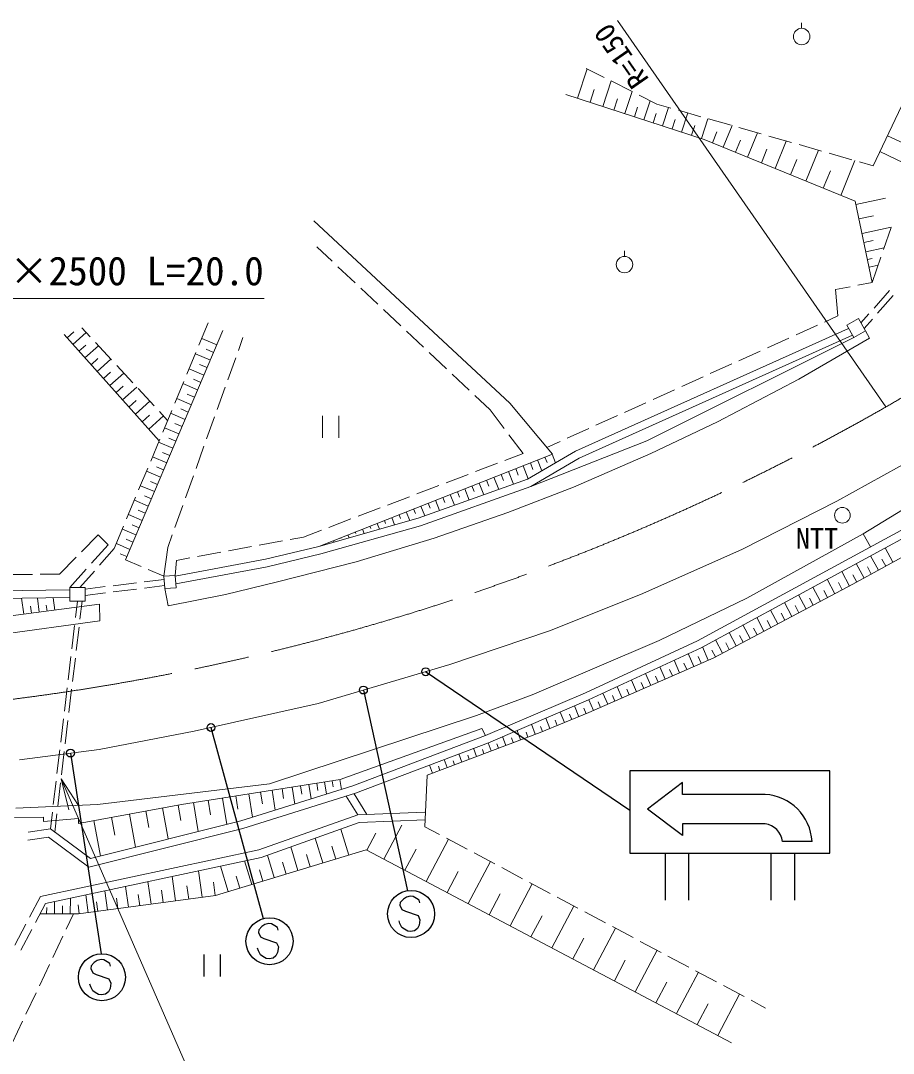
# Model space of a CAD drawing. Units: millimetres, scale not verified. Extents: x 40000 to 680000, y 20000 to 380000.
# Drawn here: x 474394 to 530026, y 250928 to 316783 of the extents above; entities that cross this region are included whole.
import ezdxf
from ezdxf.enums import TextEntityAlignment as Align

# ---------------------------------------------------------------- set-up
doc = ezdxf.new("R2010")
doc.units = ezdxf.units.MM
doc.header["$LTSCALE"] = 1000
doc.linetypes.add('CHAIN', pattern=[18.5, 12, -1.5, 3.5, -1.5])
for name, color, linetype, lineweight in [('M-BMK', 2, 'CHAIN', 13), ('M-STR-HTXT', 7, 'Continuous', 13), ('M-STR-STRC', 7, 'Continuous', 25), ('M-WORK', 1, 'Continuous', 13)]:
    doc.layers.add(name, color=color, linetype=linetype, lineweight=lineweight)
doc.styles.add('ＭＳ ゴシック', font='')
doc.styles.get('ＭＳ ゴシック').set_extended_font_data('MS Gothic')

# ---------------------------------------------------------------- blocks, each defined once
blk = doc.blocks.new('open_arrow')
at = {"color": 0, "linetype": 'Continuous', "lineweight": -2}
blk.add_lwpolyline([(7.5, 1.25), (0, 0), (7.5, -1.25)], dxfattribs=at)

msp = doc.modelspace()

# ---------------------------------------------------------------- linework, layer by layer
at = {"layer": 'M-BMK'}
for centre, radius, start, end in [((429550, 465351), 200000, 300.00231, 310.30289), ((455011, 422316), 150000, 248.30663, 299.7997)]:
    msp.add_arc(centre, radius, start, end, dxfattribs=at)
at = {"layer": 'M-STR-HTXT'}
msp.add_line((529557, 292150), (512432, 316783), dxfattribs=at)
for points in [[(452021, 274043), (463672, 299074), (489922, 299074)], [(476970, 268425), (486198, 247308), (514948, 247308)]]:
    msp.add_lwpolyline(points, dxfattribs=at)
at = {"layer": 'M-STR-STRC'}
for p, q in [((513221, 266404), (500211, 275262)), ((496243, 274094), (499047, 261299)), ((486525, 271704), (489859, 259522)), ((477571, 270077), (479518, 257279)), ((525971, 268944), (513221, 268944)), ((513221, 268944), (513221, 263694)), ((525971, 263694), (525971, 268944)), ((516596, 268194), (514346, 266506)), ((516596, 267444), (516596, 268194)), ((521846, 267444), (516596, 267444)), ((516596, 264819), (514346, 266506)), ((521846, 265569), (516596, 265569)), ((516596, 265569), (516596, 264819)), ((524846, 264444), (522971, 264444)), ((513221, 263694), (525971, 263694)), ((515471, 263694), (515471, 260694)), ((516971, 263694), (516971, 260694)), ((522221, 263694), (522221, 260694)), ((523721, 263694), (523721, 260694)), ((498985, 260894), (498789, 260755)), ((499234, 260945), (498985, 260894)), ((499408, 260920), (499234, 260945)), ((499624, 260811), (499408, 260920)), ((499789, 260700), (499624, 260811)), ((498596, 260547), (498572, 260377)), ((498572, 260377), (498700, 260103)), ((498789, 260755), (498596, 260547)), ((499841, 260532), (499789, 260700)), ((498700, 260103), (498927, 259993)), ((498927, 259993), (499725, 259710)), ((499725, 259710), (499845, 259452)), ((489765, 259014), (489572, 258806)), ((489961, 259153), (489765, 259014)), ((490210, 259203), (489961, 259153)), ((490384, 259179), (490210, 259203)), ((490600, 259070), (490384, 259179)), ((490765, 258958), (490600, 259070)), ((490817, 258791), (490765, 258958)), ((498575, 259214), (498517, 259379)), ((498702, 258948), (498575, 259214)), ((498856, 258838), (498702, 258948)), ((499076, 258725), (498856, 258838)), ((499695, 258887), (499507, 258743)), ((499801, 259110), (499695, 258887)), ((499845, 259452), (499801, 259110)), ((489572, 258806), (489548, 258635)), ((489548, 258635), (489676, 258362)), ((489676, 258362), (489903, 258251)), ((489903, 258251), (490701, 257969)), ((499256, 258700), (499076, 258725)), ((499507, 258743), (499256, 258700)), ((489551, 257473), (489493, 257638)), ((490701, 257969), (490821, 257710)), ((490821, 257710), (490777, 257369)), ((479275, 256857), (479078, 256718)), ((479524, 256907), (479275, 256857)), ((479698, 256883), (479524, 256907)), ((479914, 256774), (479698, 256883)), ((486080, 257233), (486080, 255833)), ((487130, 255833), (487130, 257233)), ((489677, 257207), (489551, 257473)), ((489832, 257096), (489677, 257207)), ((490052, 256984), (489832, 257096)), ((490232, 256958), (490052, 256984)), ((490483, 257001), (490232, 256958)), ((490671, 257145), (490483, 257001)), ((490777, 257369), (490671, 257145)), ((478885, 256510), (478861, 256340)), ((478861, 256340), (478990, 256066)), ((479078, 256718), (478885, 256510)), ((480079, 256663), (479914, 256774)), ((480130, 256495), (480079, 256663)), ((478990, 256066), (479216, 255956)), ((479216, 255956), (480015, 255673)), ((480015, 255673), (480135, 255414)), ((478865, 255177), (478806, 255342)), ((478991, 254911), (478865, 255177)), ((479146, 254801), (478991, 254911)), ((480090, 255073), (479984, 254850)), ((480135, 255414), (480090, 255073)), ((479365, 254688), (479146, 254801)), ((479546, 254663), (479365, 254688)), ((479797, 254706), (479546, 254663)), ((479984, 254850), (479797, 254706))]:
    msp.add_line(p, q, dxfattribs=at)
for centre, radius in [((500211, 275262), 250), ((496243, 274094), 250), ((486525, 271704), 250), ((477571, 270077), 250), ((499282, 259817), 1500), ((490258, 258076), 1500), ((479572, 255780), 1500)]:
    msp.add_circle(centre, radius, dxfattribs=at)
for radius, start, end in [(3193, 3.36646, 86.63354), (1326, 8.1301, 81.8699)]:
    msp.add_arc((521658, 264256), radius, start, end, dxfattribs=at)
at = {"layer": 'M-WORK'}
for p, q in [((524181, 316294), (524181, 316644)), ((509889, 311842), (510498, 313712)), ((511589, 313161), (510453, 313735)), ((511509, 311314), (512038, 312935)), ((513374, 312260), (512035, 312936)), ((510699, 311578), (510963, 312389)), ((512914, 310856), (513372, 312261)), ((509154, 312082), (517963, 309209)), ((512211, 311085), (512440, 311787)), ((514956, 311460), (513820, 312034)), ((514131, 310459), (514528, 311676)), ((513522, 310658), (513721, 311266)), ((514719, 310267), (514910, 310855)), ((515841, 311208), (514956, 311460)), ((515306, 310076), (515689, 311251)), ((517764, 310659), (516322, 311071)), ((516527, 309678), (516925, 310898)), ((528746, 307525), (530541, 311320)), ((515917, 309877), (516116, 310487)), ((517795, 309264), (518208, 310532)), ((519687, 310110), (518245, 310522)), ((517161, 309471), (517367, 310105)), ((518490, 308994), (518773, 309685)), ((519181, 308711), (519748, 310093)), ((521610, 309561), (520168, 309973)), ((520737, 308074), (521374, 309629)), ((517963, 309209), (527596, 305264)), ((519959, 308392), (520278, 309170)), ((523534, 309012), (522091, 309424)), ((522487, 307357), (523203, 309107)), ((525457, 308464), (524015, 308875)), ((529652, 309441), (530664, 308962)), ((521612, 307715), (521970, 308590)), ((524455, 306551), (525262, 308519)), ((527380, 307915), (525938, 308326)), ((529174, 308429), (531197, 307471)), ((523471, 306954), (523874, 307938)), ((526670, 305643), (527578, 307858)), ((528746, 307525), (527861, 307778)), ((525563, 306097), (526017, 307205)), ((527596, 305264), (528687, 300094)), ((527638, 305066), (529528, 305465)), ((527833, 304140), (528760, 304335)), ((505570, 292386), (493075, 304020)), ((528029, 303213), (529882, 303604)), ((529398, 302181), (529881, 303602)), ((494251, 301437), (493276, 302354)), ((528152, 302632), (528733, 302755)), ((528274, 302051), (529437, 302296)), ((512888, 301752), (512888, 302102)), ((528378, 301562), (528668, 301623)), ((528687, 300094), (529237, 301708)), ((495708, 300066), (494615, 301094)), ((528481, 301072), (529062, 301195)), ((497164, 298696), (496072, 299724)), ((527269, 299816), (526341, 299634)), ((528687, 300094), (527760, 299912)), ((526341, 299634), (526495, 297949)), ((528799, 298453), (529790, 299579)), ((529020, 298126), (530011, 299252)), ((498621, 297326), (497529, 298353)), ((526495, 297949), (525647, 297566)), ((527807, 297780), (527061, 297358)), ((528250, 296997), (527807, 297780)), ((527963, 297504), (528468, 298078)), ((528162, 297152), (528689, 297751)), ((478297, 297187), (478820, 296624)), ((481070, 282400), (487289, 297024)), ((485756, 296088), (486350, 297517)), ((509766, 289328), (527176, 297155)), ((525191, 297360), (523824, 296743)), ((527061, 297358), (527503, 296575)), ((483220, 289990), (477172, 296764)), ((477353, 296561), (477774, 296937)), ((477729, 296140), (478571, 296892)), ((486897, 296104), (485933, 296514)), ((488564, 296568), (488274, 295758)), ((500078, 295955), (498985, 296983)), ((509995, 288883), (527423, 296718)), ((514322, 289985), (527503, 296575)), ((523369, 296537), (522001, 295920)), ((528514, 296537), (524004, 293915)), ((527503, 296575), (528250, 296997)), ((528250, 296997), (528514, 296537)), ((478112, 295711), (478541, 296094)), ((478495, 295282), (479353, 296048)), ((479160, 296257), (480180, 295157)), ((486692, 295622), (486210, 295827)), ((521546, 295714), (520179, 295096)), ((478885, 294845), (479323, 295235)), ((479276, 294408), (480151, 295189)), ((484988, 294242), (485564, 295627)), ((486487, 295140), (485530, 295546)), ((488105, 295288), (487599, 293876)), ((501535, 294585), (500442, 295613)), ((480520, 294791), (481540, 293691)), ((486080, 294183), (485131, 294586)), ((486284, 294661), (485805, 294865)), ((519723, 294891), (518356, 294273)), ((479674, 293962), (480120, 294360)), ((480072, 293516), (480964, 294312)), ((484220, 292395), (484796, 293780)), ((485879, 293708), (485404, 293910)), ((502991, 293215), (501899, 294242)), ((517900, 294067), (516533, 293450)), ((524004, 293915), (518814, 291196)), ((480478, 293062), (480932, 293467)), ((480883, 292607), (481792, 293419)), ((481880, 293324), (482900, 292224)), ((485677, 293233), (484735, 293634)), ((487430, 293405), (486924, 291993)), ((516078, 293244), (514711, 292627)), ((481297, 292144), (481760, 292557)), ((481710, 291681), (482637, 292508)), ((485276, 292292), (484342, 292689)), ((485476, 292763), (485006, 292963)), ((504330, 291955), (503356, 292872)), ((514255, 292421), (512888, 291804)), ((483240, 291858), (483762, 291295)), ((483452, 290548), (484028, 291933)), ((484879, 291358), (483952, 291752)), ((485078, 291825), (484611, 292023)), ((505224, 290766), (504330, 291955)), ((508299, 289140), (505570, 292386)), ((528107, 284056), (541206, 292099)), ((482132, 291208), (482604, 291630)), ((482554, 290736), (483498, 291579)), ((484682, 290894), (484219, 291091)), ((486756, 291522), (486250, 290110)), ((493631, 291574), (493631, 290174)), ((494681, 290174), (494681, 291574)), ((512432, 291598), (511065, 290980)), ((518814, 291196), (514563, 289185)), ((484485, 290431), (483565, 290822)), ((510609, 290775), (509242, 290157)), ((482684, 288702), (483260, 290087)), ((484094, 289511), (483181, 289898)), ((484289, 289971), (483829, 290166)), ((506418, 289178), (505524, 290367)), ((506912, 287082), (514322, 289985)), ((508787, 289951), (507939, 289569)), ((483898, 289050), (483442, 289244)), ((486081, 289639), (485575, 288227)), ((493399, 283257), (508299, 289140)), ((505265, 288739), (506418, 289178)), ((506700, 287538), (509766, 289328)), ((508282, 289133), (508497, 288587)), ((514563, 289185), (509641, 287040)), ((483702, 288590), (482797, 288975)), ((503395, 288028), (504797, 288561)), ((506886, 288582), (507050, 288166)), ((506912, 287082), (509995, 288883)), ((507351, 288766), (507623, 288077)), ((507816, 288949), (507952, 288605)), ((526425, 286143), (531423, 288901)), ((481916, 286855), (482492, 288240)), ((483311, 287670), (482413, 288052)), ((483507, 288130), (483054, 288323)), ((501526, 287316), (502928, 287850)), ((505026, 287848), (505180, 287458)), ((505491, 288031), (505811, 287220)), ((505956, 288215), (506116, 287809)), ((506421, 288398), (506750, 287567)), ((482920, 286750), (482029, 287128)), ((483115, 287210), (482666, 287401)), ((485406, 287757), (484900, 286345)), ((499657, 286605), (501059, 287139)), ((499731, 285050), (506700, 287538)), ((503631, 287297), (503927, 286548)), ((504096, 287480), (504244, 287106)), ((504561, 287664), (504869, 286884)), ((482724, 286290), (482279, 286479)), ((499884, 284574), (506912, 287082)), ((501771, 286562), (502042, 285875)), ((502236, 286746), (502371, 286402)), ((502701, 286930), (502984, 286211)), ((503166, 287113), (503308, 286754)), ((509641, 287040), (505447, 285412)), ((481147, 285008), (481724, 286393)), ((482528, 285830), (481645, 286205)), ((484731, 285874), (484225, 284462)), ((497788, 285894), (499190, 286427)), ((499910, 285828), (500157, 285202)), ((500375, 286012), (500499, 285699)), ((500840, 286195), (501100, 285539)), ((501305, 286379), (501435, 286050)), ((520364, 283069), (526425, 286143)), ((482137, 284909), (481261, 285282)), ((482332, 285369), (481891, 285557)), ((495918, 285182), (497320, 285716)), ((498515, 285277), (498607, 285044)), ((498980, 285461), (499201, 284900)), ((499445, 285644), (499556, 285364)), ((505447, 285412), (500755, 283784)), ((480361, 283118), (480955, 284547)), ((481941, 284449), (481503, 284635)), ((493399, 283257), (499731, 285050)), ((493526, 282774), (499884, 284574)), ((494049, 284471), (495451, 285005)), ((496655, 284543), (496710, 284403)), ((497120, 284726), (497267, 284353)), ((497585, 284910), (497659, 284723)), ((498050, 285093), (498234, 284626)), ((531503, 284814), (517543, 277244)), ((478280, 282917), (479331, 283992)), ((479331, 283992), (479963, 283361)), ((481745, 283989), (480877, 284358)), ((484057, 283991), (483767, 283182)), ((491575, 283697), (492429, 283854)), ((492429, 283854), (493582, 284293)), ((495260, 283992), (495333, 283805)), ((495725, 284175), (495762, 284082)), ((496190, 284359), (496300, 284079)), ((531746, 284376), (517767, 276797)), ((520696, 279949), (528107, 284056)), ((534089, 284491), (527454, 280843)), ((528107, 284056), (528576, 283226)), ((479963, 283361), (478908, 282182)), ((481354, 283069), (480493, 283435)), ((481550, 283529), (481116, 283714)), ((483767, 283182), (483524, 281355)), ((487641, 282972), (489116, 283244)), ((489608, 283334), (491083, 283606)), ((489993, 282439), (493399, 283257)), ((494329, 283625), (494366, 283531)), ((494795, 283808), (494813, 283762)), ((500755, 283784), (495776, 282271)), ((476880, 281484), (477931, 282559)), ((479429, 282062), (480361, 283118)), ((481158, 282609), (480728, 282792)), ((484329, 282361), (485183, 282518)), ((485674, 282609), (487150, 282881)), ((490098, 281950), (493526, 282774)), ((513901, 280197), (520364, 283069)), ((529084, 281739), (528578, 282659)), ((529998, 282241), (529495, 283156)), ((482067, 281975), (481070, 282400)), ((484249, 281403), (484329, 282361)), ((484252, 281365), (489993, 282439)), ((484284, 280862), (490098, 281950)), ((495776, 282271), (490682, 280969)), ((528163, 281233), (527655, 282158)), ((528623, 281486), (528371, 281946)), ((529541, 281990), (529289, 282447)), ((473646, 281460), (475146, 281471)), ((475646, 281475), (476880, 281484)), ((478575, 281809), (477520, 280630)), ((478165, 280630), (479098, 281687)), ((483524, 281355), (482527, 281780)), ((483524, 281355), (484249, 281403)), ((483576, 280574), (483524, 281355)), ((484249, 281403), (484300, 280621)), ((527236, 280728), (526742, 281664)), ((527701, 280978), (527446, 281441)), ((477520, 280630), (478516, 280630)), ((477520, 279771), (477520, 280630)), ((478516, 280531), (479786, 280689)), ((478516, 280630), (478516, 279771)), ((480282, 280750), (481771, 280935)), ((482267, 280997), (483538, 281154)), ((482280, 280595), (483564, 280754)), ((484300, 280621), (483576, 280574)), ((483807, 279456), (483576, 280574)), ((490682, 280969), (487446, 280184)), ((527454, 280843), (518578, 276160)), ((525375, 279746), (524893, 280661)), ((526300, 280234), (525812, 281159)), ((526768, 280481), (526521, 280949)), ((477520, 280493), (459454, 280237)), ((477520, 279993), (459461, 279737)), ((474588, 278929), (474454, 279949)), ((475580, 279059), (475460, 279964)), ((476571, 279190), (476467, 279978)), ((478516, 280128), (479799, 280288)), ((480295, 280349), (481784, 280534)), ((487446, 280184), (483807, 279456)), ((508098, 277870), (513901, 280197)), ((515094, 277248), (520696, 279949)), ((524461, 279264), (523984, 280168)), ((524918, 279505), (524677, 279962)), ((525838, 279990), (525594, 280453)), ((467486, 277993), (479410, 279564)), ((475084, 278994), (475024, 279446)), ((476075, 279124), (476023, 279518)), ((478516, 279771), (477520, 279771)), ((477882, 278715), (478007, 279771)), ((478172, 278613), (478309, 279771)), ((479410, 279564), (479449, 278517)), ((523556, 278787), (523085, 279681)), ((524008, 279025), (523770, 279477)), ((521778, 277849), (521317, 278722)), ((522663, 278315), (522196, 279199)), ((523109, 278551), (522874, 278998)), ((479449, 278517), (467709, 276879)), ((477648, 276729), (477824, 278219)), ((477938, 276626), (478114, 278116)), ((520894, 277382), (520438, 278246)), ((521336, 277615), (521105, 278052)), ((522220, 278082), (521987, 278524)), ((501750, 275716), (508098, 277870)), ((519125, 276449), (518680, 277292)), ((520009, 276915), (519559, 277769)), ((520451, 277149), (520224, 277580)), ((506994, 273801), (515094, 277248)), ((517543, 277244), (510399, 273922)), ((517767, 276797), (510603, 273465)), ((518228, 276007), (517858, 276847)), ((518682, 276216), (518460, 276637)), ((519567, 276682), (519342, 277109)), ((477414, 274743), (477589, 276233)), ((477703, 274640), (477879, 276130)), ((518578, 276160), (510621, 272656)), ((516398, 275200), (516047, 275997)), ((517313, 275604), (516954, 276419)), ((517771, 275805), (517586, 276225)), ((493362, 273245), (501750, 275716)), ((515483, 274797), (515140, 275575)), ((515941, 274999), (515765, 275397)), ((516856, 275402), (516676, 275810)), ((513653, 273991), (513326, 274732)), ((514568, 274394), (514233, 275154)), ((515025, 274596), (514854, 274985)), ((477179, 272757), (477355, 274247)), ((477469, 272654), (477645, 274144)), ((512737, 273588), (512420, 274310)), ((513195, 273790), (513032, 274160)), ((514110, 274193), (513943, 274572)), ((503460, 272480), (506994, 273801)), ((510399, 273922), (504022, 271202)), ((510603, 273465), (504209, 270739)), ((510907, 272782), (510606, 273466)), ((511365, 272984), (511210, 273335)), ((511822, 273185), (511513, 273888)), ((512280, 273387), (512121, 273748)), ((485462, 271464), (493362, 273245)), ((510621, 272656), (507518, 271392)), ((509058, 272019), (508785, 272690)), ((509984, 272397), (509705, 273082)), ((510447, 272585), (510306, 272931)), ((476945, 270771), (477120, 272260)), ((477235, 270668), (477410, 272157)), ((490247, 268114), (503460, 272480)), ((508132, 271642), (507865, 272298)), ((508595, 271831), (508459, 272166)), ((509521, 272208), (509382, 272551)), ((479401, 270315), (485462, 271464)), ((494763, 268389), (503802, 271645)), ((507518, 271392), (500308, 268663)), ((503802, 271645), (504022, 271202)), ((506268, 270919), (506040, 271519)), ((506735, 271096), (506614, 271415)), ((507203, 271273), (506961, 271912)), ((507669, 271453), (507536, 271781)), ((504022, 271202), (495577, 267985)), ((504209, 270739), (495741, 267512)), ((504397, 270211), (504199, 270735)), ((504865, 270388), (504759, 270669)), ((505333, 270565), (505120, 271127)), ((505800, 270742), (505686, 271042)), ((474317, 269655), (479401, 270315)), ((476710, 268784), (476886, 270274)), ((477000, 268681), (477176, 270171)), ((502527, 269503), (502330, 270023)), ((503462, 269857), (503265, 270379)), ((503930, 270034), (503831, 270296)), ((501592, 269149), (501396, 269667)), ((502059, 269326), (501961, 269586)), ((502994, 269680), (502896, 269941)), ((500656, 268795), (500461, 269311)), ((501124, 268972), (501026, 269231)), ((476476, 266798), (476652, 268288)), ((476766, 266695), (476941, 268185)), ((479302, 266792), (490247, 268114)), ((484651, 266800), (494763, 268389)), ((492772, 268076), (492917, 267156)), ((493266, 268154), (493339, 267694)), ((493760, 268232), (493882, 267457)), ((494254, 268309), (494315, 267922)), ((494748, 268387), (494847, 267758)), ((500308, 268663), (500164, 265379)), ((495577, 267985), (488428, 265757)), ((495741, 267512), (488563, 265276)), ((488945, 267475), (489178, 265991)), ((489687, 267591), (489803, 266849)), ((490428, 267708), (490627, 266443)), ((491061, 267807), (491160, 267175)), ((491694, 267907), (491863, 266828)), ((492233, 267991), (492318, 267452)), ((495645, 267483), (496457, 266159)), ((474096, 266559), (479302, 266792)), ((478077, 265593), (484651, 266800)), ((484428, 266759), (484610, 265769)), ((485422, 266921), (485712, 265076)), ((486344, 267066), (486489, 266143)), ((487267, 267211), (487530, 265532)), ((488106, 267343), (488238, 266503)), ((495153, 267329), (495885, 266135)), ((476293, 265247), (476417, 266302)), ((476570, 265041), (476707, 266199)), ((481322, 266189), (481710, 264072)), ((482380, 266383), (482574, 265325)), ((483438, 266577), (483802, 264597)), ((489582, 263909), (495885, 266135)), ((495885, 266135), (500162, 266312)), ((474002, 265963), (475841, 265989)), ((475841, 265989), (475841, 265707)), ((475841, 265707), (478077, 265900)), ((478077, 265900), (478077, 265593)), ((488428, 265757), (478846, 263354)), ((479060, 265774), (479475, 263512)), ((480191, 265981), (480399, 264850)), ((489718, 263427), (495980, 265639)), ((495980, 265639), (500183, 265812)), ((497546, 263313), (498686, 265471)), ((476293, 265247), (474880, 265030)), ((478846, 263354), (476293, 265247)), ((488563, 265276), (478738, 262811)), ((495304, 263568), (494803, 265223)), ((496468, 263883), (497038, 264962)), ((500164, 265379), (501093, 264884)), ((476162, 264721), (474853, 264520)), ((478738, 262811), (476162, 264721)), ((492069, 262588), (491613, 264096)), ((493649, 263067), (493171, 264646)), ((494477, 263317), (494226, 264145)), ((500237, 261892), (501659, 264583)), ((501534, 264649), (502858, 263945)), ((475655, 260927), (489582, 263909)), ((475987, 260487), (489718, 263427)), ((486810, 260996), (496423, 263907)), ((490562, 262132), (490126, 263571)), ((492859, 262828), (492620, 263617)), ((496423, 263907), (519719, 251602)), ((498892, 262603), (499603, 263948)), ((503300, 263710), (504624, 263005)), ((487617, 261240), (487124, 262871)), ((489123, 261696), (488667, 263202)), ((491316, 262360), (491087, 263114)), ((502920, 260475), (504336, 263158)), ((505065, 262770), (506389, 262065)), ((484265, 260652), (484054, 262214)), ((485957, 260881), (485729, 262573)), ((488370, 261468), (488142, 262221)), ((489842, 261914), (489625, 262634)), ((501579, 261184), (502287, 262525)), ((481260, 260246), (481080, 261578)), ((482703, 260441), (482508, 261883)), ((485111, 260766), (484997, 261612)), ((486802, 260995), (486688, 261839)), ((505594, 259063), (507006, 261737)), ((506831, 261830), (508155, 261125)), ((474952, 259603), (475655, 260927)), ((477558, 259818), (477565, 260825)), ((478075, 259815), (486810, 260996)), ((478698, 259899), (478545, 261035)), ((479928, 260065), (479762, 261295)), ((480594, 260155), (480504, 260821)), ((481982, 260343), (481884, 261064)), ((483484, 260546), (483378, 261327)), ((504257, 259769), (504963, 261106)), ((508596, 260891), (509920, 260186)), ((475339, 259266), (475987, 260487)), ((476051, 259828), (476054, 260220)), ((476551, 259825), (476557, 260609)), ((477055, 259822), (477058, 260325)), ((478131, 259822), (478054, 260390)), ((479313, 259982), (479230, 260597)), ((508259, 257655), (509667, 260321)), ((475639, 259831), (478075, 259815)), ((477298, 258846), (477757, 259817)), ((506926, 258359), (507630, 259692)), ((510362, 259951), (511686, 259246)), ((474014, 257837), (474718, 259161)), ((474401, 257499), (475105, 258824)), ((510916, 256252), (512319, 258909)), ((512127, 259011), (513451, 258306)), ((476442, 257039), (477084, 258395)), ((509587, 256954), (510289, 258282)), ((513564, 254854), (514963, 257502)), ((513893, 258071), (515217, 257367)), ((512240, 255553), (512939, 256877)), ((515658, 257132), (516982, 256427)), ((475587, 255231), (476228, 256587)), ((517424, 256192), (518748, 255487)), ((516204, 253459), (517598, 256099)), ((514884, 254156), (515581, 255476)), ((519189, 255252), (520513, 254548)), ((474731, 253423), (475373, 254779)), ((518835, 252070), (520225, 254701)), ((520955, 254313), (521883, 253818)), ((517520, 252764), (518214, 254080)), ((473875, 251616), (474517, 252971))]:
    msp.add_line(p, q, dxfattribs=at)
for centre, radius in [((524181, 315769), 525), ((512888, 301227), 525), ((526778, 285239), 500)]:
    msp.add_circle(centre, radius, dxfattribs=at)

# ---------------------------------------------------------------- block references
at = {"layer": 'M-STR-HTXT', "xscale": 267, "yscale": 267, "rotation": 293.6}
msp.add_blockref('open_arrow', (476970, 268425), dxfattribs=at)

# ---------------------------------------------------------------- texts
at = {"layer": 'M-STR-HTXT', "style": 'ＭＳ ゴシック'}
msp.add_text('R=150', height=1320, rotation=124.808, dxfattribs=at).set_placement((512668, 314511), align=Align.MIDDLE_CENTER)
msp.add_text('BOX 4200×2500 L=20.0', height=1833, dxfattribs=at).set_placement((476797, 300824), align=Align.MIDDLE_CENTER)
at = {"layer": 'M-WORK', "style": 'ＭＳ ゴシック'}
msp.add_text('NTT', height=1320, dxfattribs=at).set_placement((525160, 283762), align=Align.MIDDLE_CENTER)

doc.saveas('drawing.dxf')
